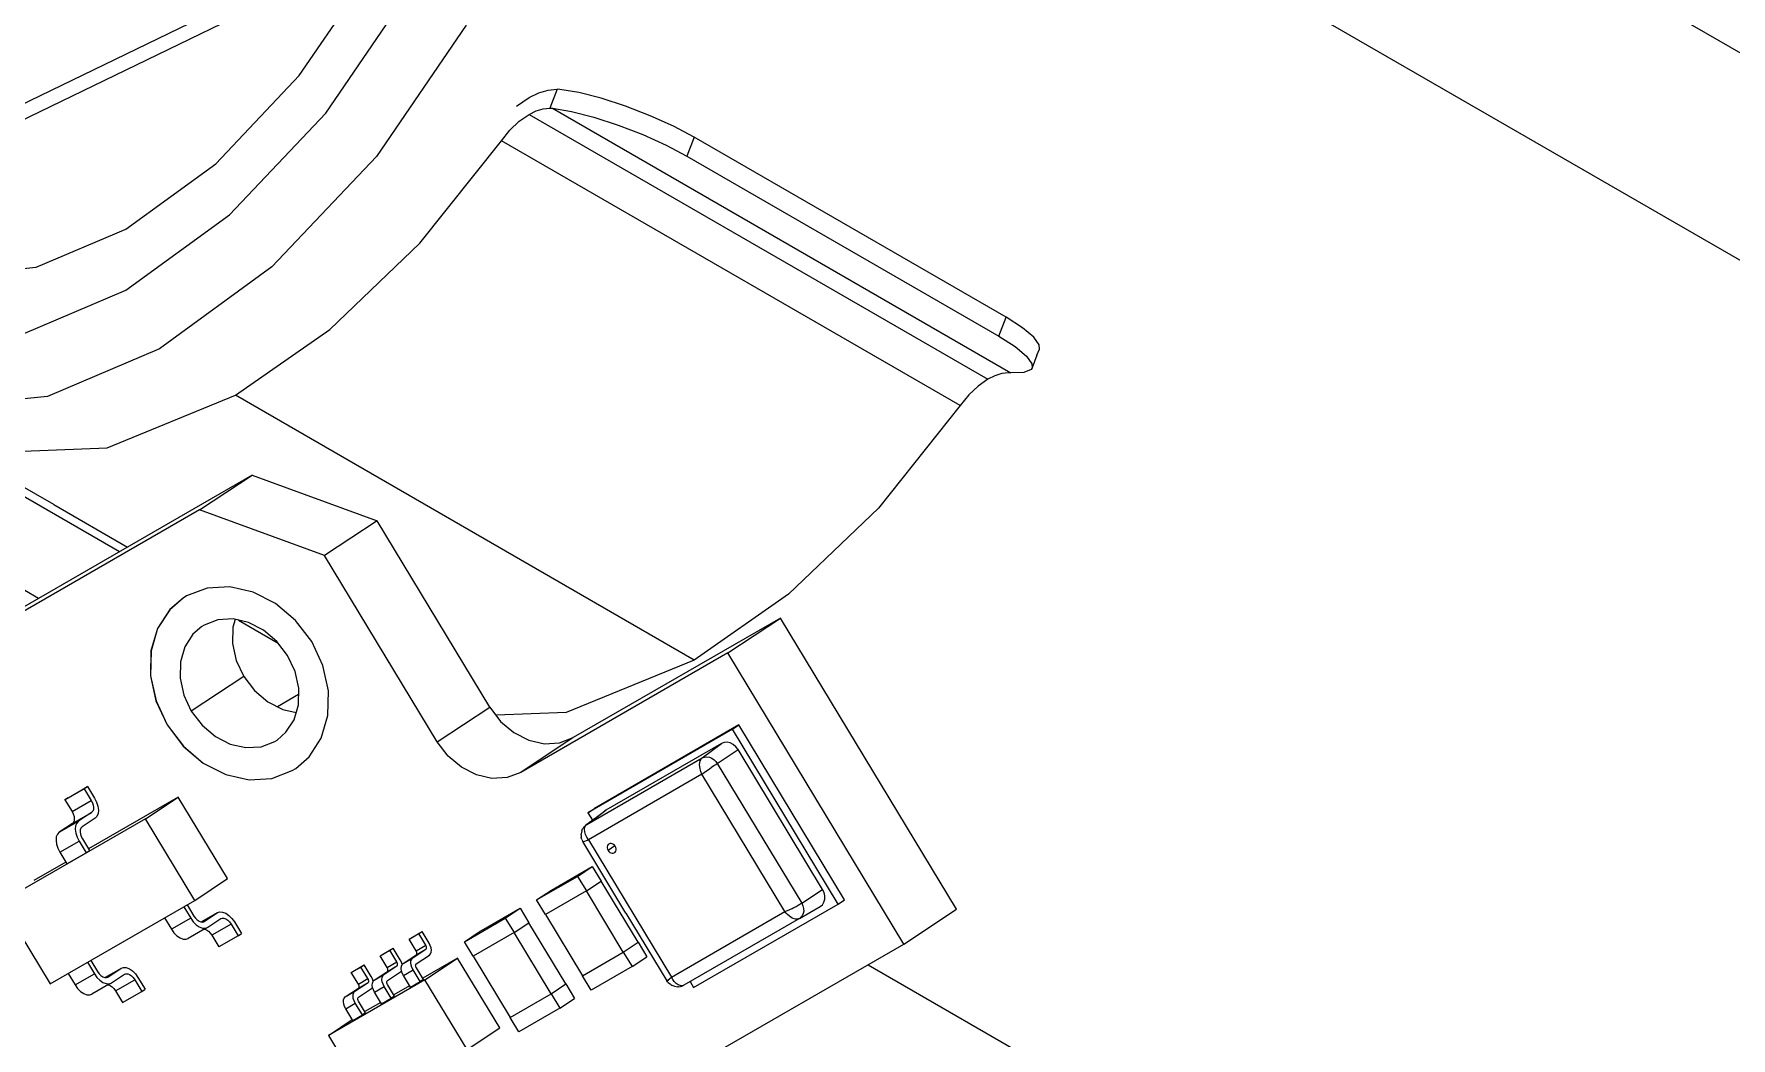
# Model space of a CAD drawing. Header units: millimetres. Extents: x -1 to 4028, y -898 to 1238.
# Drawn here: x 3176.81 to 3226.64, y 1058.96 to 1088.46 of the extents above; entities that cross this region are included whole.
import ezdxf

# ---------------------------------------------------------------- set-up
doc = ezdxf.new("R2010")
doc.units = ezdxf.units.MM
doc.layers.add('Тонкая (0.2)', color=250, linetype='Continuous', lineweight=20)

msp = doc.modelspace()

# ---------------------------------------------------------------- linework, layer by layer
at = {"layer": 'Тонкая (0.2)', "color": 18, "true_color": 0x000000}
for p, q in [((3274.877, 1060.202), (3189.496, 1109.497)), ((3193.224, 1101.257), (3278.605, 1051.962)), ((3186.919, 1091.455), (3165.262, 1080.963)), ((3165.654, 1080.693), (3184.99, 1090.061)), ((3184.598, 1087.237), (3186.707, 1090.323)), ((3185.376, 1086.131), (3187.807, 1089.688)), ((3189.496, 1088.712), (3186.86, 1084.855)), ((3182.142, 1084.645), (3184.598, 1087.237)), ((3190.977, 1086.333), (3191.344, 1086.59)), ((3191.344, 1086.59), (3191.629, 1086.728)), ((3191.629, 1086.728), (3191.907, 1086.81)), ((3191.907, 1086.81), (3192.17, 1086.834)), ((3192.17, 1086.834), (3191.954, 1086.278)), ((3192.243, 1086.83), (3192.17, 1086.834)), ((3192.803, 1086.735), (3192.243, 1086.83)), ((3193.461, 1086.567), (3192.803, 1086.735)), ((3194.176, 1086.335), (3193.461, 1086.567)), ((3182.545, 1083.142), (3185.376, 1086.131)), ((3190.783, 1085.629), (3191.057, 1085.891)), ((3191.057, 1085.891), (3191.344, 1086.092)), ((3191.344, 1086.092), (3191.554, 1086.195)), ((3191.344, 1086.092), (3204.814, 1078.315)), ((3191.554, 1086.195), (3191.759, 1086.257)), ((3191.759, 1086.257), (3191.954, 1086.278)), ((3191.954, 1086.278), (3192.028, 1086.274)), ((3192.028, 1086.274), (3192.587, 1086.18)), ((3192.028, 1086.274), (3205.495, 1078.499)), ((3192.587, 1086.18), (3193.246, 1086.012)), ((3193.246, 1086.012), (3193.96, 1085.78)), ((3194.9, 1086.056), (3194.176, 1086.335)), ((3195.588, 1085.746), (3194.9, 1086.056)), ((3190.533, 1085.317), (3190.783, 1085.629)), ((3193.96, 1085.78), (3194.685, 1085.5)), ((3194.685, 1085.5), (3195.372, 1085.19)), ((3196.193, 1085.426), (3195.588, 1085.746)), ((3196.193, 1085.426), (3195.977, 1084.87)), ((3205.353, 1080.137), (3196.193, 1085.426)), ((3188.133, 1082.308), (3190.533, 1085.317)), ((3204.004, 1077.54), (3190.533, 1085.317)), ((3195.372, 1085.19), (3195.977, 1084.87)), ((3195.977, 1084.87), (3205.137, 1079.582)), ((3179.507, 1082.723), (3182.142, 1084.645)), ((3186.86, 1084.855), (3183.791, 1081.614)), ((3179.507, 1080.926), (3182.545, 1083.142)), ((3176.871, 1081.602), (3179.507, 1082.723)), ((3185.49, 1079.779), (3188.133, 1082.308)), ((3174.415, 1081.358), (3176.871, 1081.602)), ((3183.791, 1081.614), (3180.496, 1079.212)), ((3176.469, 1079.634), (3179.507, 1080.926)), ((3205.137, 1079.582), (3205.353, 1080.137)), ((3205.837, 1079.828), (3205.353, 1080.137)), ((3182.724, 1077.843), (3185.49, 1079.779)), ((3205.137, 1079.582), (3205.621, 1079.273)), ((3206.168, 1079.55), (3205.837, 1079.828)), ((3206.326, 1079.321), (3206.168, 1079.55)), ((3180.496, 1079.212), (3177.202, 1077.81)), ((3205.621, 1079.273), (3205.953, 1078.994)), ((3205.953, 1078.994), (3206.11, 1078.765)), ((3206.258, 1079.02), (3206.112, 1078.646)), ((3206.258, 1079.02), (3206.328, 1079.202)), ((3206.328, 1079.202), (3206.326, 1079.321)), ((3205.024, 1078.418), (3204.814, 1078.315)), ((3205.229, 1078.48), (3205.024, 1078.418)), ((3205.425, 1078.501), (3205.229, 1078.48)), ((3205.495, 1078.499), (3205.425, 1078.501)), ((3205.874, 1078.509), (3205.495, 1078.499)), ((3206.083, 1078.6), (3205.874, 1078.509)), ((3206.112, 1078.646), (3206.083, 1078.6)), ((3206.11, 1078.765), (3206.112, 1078.646)), ((3204.527, 1078.114), (3204.253, 1077.852)), ((3204.814, 1078.315), (3204.527, 1078.114)), ((3172.114, 1077.413), (3179.322, 1073.251)), ((3177.202, 1077.81), (3174.133, 1077.506)), ((3178.959, 1076.304), (3182.724, 1077.843)), ((3196.194, 1070.066), (3182.724, 1077.843)), ((3204.004, 1077.54), (3201.603, 1074.531)), ((3204.253, 1077.852), (3204.004, 1077.54)), ((3177.385, 1074.631), (3173.422, 1076.919)), ((3176.94, 1071.876), (3169.731, 1076.038)), ((3175.51, 1076.165), (3178.959, 1076.304)), ((3183.211, 1075.497), (3165.958, 1065.535)), ((3181.668, 1074.477), (3183.211, 1075.497)), ((3183.211, 1075.497), (3186.884, 1074.155)), ((3181.668, 1074.477), (3164.414, 1064.516)), ((3177.385, 1074.631), (3179.549, 1073.382)), ((3185.341, 1073.135), (3181.668, 1074.477)), ((3201.603, 1074.531), (3198.96, 1072.002)), ((3186.884, 1074.155), (3185.341, 1073.135)), ((3190.194, 1068.68), (3186.884, 1074.155)), ((3188.65, 1067.661), (3185.341, 1073.135)), ((3181.288, 1071.949), (3181.185, 1071.886)), ((3181.89, 1072.179), (3181.288, 1071.949)), ((3182.556, 1072.218), (3181.89, 1072.179)), ((3183.242, 1072.064), (3182.556, 1072.218)), ((3183.901, 1071.727), (3183.242, 1072.064)), ((3198.96, 1072.002), (3196.194, 1070.066)), ((3180.792, 1071.545), (3180.435, 1070.993)), ((3180.793, 1071.546), (3180.436, 1070.994)), ((3181.185, 1071.886), (3180.792, 1071.545)), ((3181.185, 1071.886), (3180.793, 1071.546)), ((3184.487, 1071.23), (3183.901, 1071.727)), ((3180.435, 1070.993), (3180.242, 1070.332)), ((3180.436, 1070.994), (3180.243, 1070.332)), ((3181.737, 1071.052), (3181.475, 1070.825)), ((3181.806, 1071.095), (3181.737, 1071.052)), ((3182.207, 1071.248), (3181.806, 1071.095)), ((3182.652, 1071.274), (3182.207, 1071.248)), ((3182.65, 1071.035), (3182.64, 1070.551)), ((3182.716, 1071.259), (3182.65, 1071.035)), ((3183.109, 1071.171), (3182.652, 1071.274)), ((3182.808, 1071.239), (3183.979, 1070.563)), ((3183.548, 1070.946), (3183.109, 1071.171)), ((3183.939, 1070.615), (3183.548, 1070.946)), ((3184.961, 1070.608), (3184.487, 1071.23)), ((3198.723, 1071.297), (3192.642, 1067.786)), ((3197.18, 1070.277), (3198.723, 1071.297)), ((3203.895, 1062.743), (3198.723, 1071.297)), ((3181.238, 1070.457), (3181.109, 1070.016)), ((3181.475, 1070.825), (3181.238, 1070.457)), ((3182.64, 1070.551), (3182.748, 1070.057)), ((3184.255, 1070.2), (3183.939, 1070.615)), ((3185.29, 1069.902), (3184.961, 1070.608)), ((3180.243, 1070.332), (3180.227, 1069.606)), ((3180.242, 1070.332), (3180.227, 1069.606)), ((3181.109, 1070.016), (3181.098, 1069.532)), ((3182.748, 1070.057), (3182.967, 1069.586)), ((3184.474, 1069.73), (3184.255, 1070.2)), ((3197.18, 1070.277), (3191.099, 1066.766)), ((3196.194, 1070.066), (3192.43, 1068.527)), ((3202.351, 1061.723), (3197.18, 1070.277)), ((3180.227, 1069.606), (3180.39, 1068.865)), ((3180.227, 1069.606), (3180.389, 1068.864)), ((3181.098, 1069.532), (3181.207, 1069.038)), ((3182.967, 1069.586), (3181.426, 1068.567)), ((3182.967, 1069.586), (3183.283, 1069.171)), ((3184.582, 1069.236), (3184.474, 1069.73)), ((3185.452, 1069.161), (3185.29, 1069.902)), ((3181.207, 1069.038), (3181.426, 1068.567)), ((3183.283, 1069.171), (3183.674, 1068.84)), ((3184.578, 1069.055), (3183.956, 1068.696)), ((3184.572, 1068.751), (3184.582, 1069.236)), ((3185.436, 1068.435), (3185.452, 1069.161)), ((3180.389, 1068.864), (3180.718, 1068.158)), ((3180.39, 1068.865), (3180.719, 1068.159)), ((3181.426, 1068.567), (3181.742, 1068.152)), ((3183.674, 1068.84), (3184.113, 1068.615)), ((3184.113, 1068.615), (3184.506, 1068.527)), ((3184.443, 1068.31), (3184.572, 1068.751)), ((3185.244, 1067.773), (3185.436, 1068.435)), ((3188.65, 1067.661), (3190.194, 1068.68)), ((3190.194, 1068.68), (3190.509, 1068.265)), ((3192.43, 1068.527), (3190.374, 1068.444)), ((3180.719, 1068.159), (3180.718, 1068.158)), ((3180.718, 1068.158), (3181.192, 1067.536)), ((3180.719, 1068.159), (3181.193, 1067.537)), ((3181.742, 1068.152), (3182.133, 1067.821)), ((3183.943, 1067.716), (3184.205, 1067.943)), ((3184.205, 1067.943), (3184.443, 1068.31)), ((3190.509, 1068.265), (3190.9, 1067.934)), ((3190.9, 1067.934), (3191.339, 1067.71)), ((3197.314, 1068.031), (3193.072, 1065.581)), ((3197.507, 1068.158), (3193.265, 1065.709)), ((3197.314, 1068.031), (3197.507, 1068.158)), ((3200.417, 1062.898), (3197.314, 1068.031)), ((3200.61, 1063.026), (3197.507, 1068.158)), ((3181.192, 1067.536), (3181.778, 1067.039)), ((3181.193, 1067.537), (3181.779, 1067.04)), ((3182.133, 1067.821), (3182.572, 1067.597)), ((3182.572, 1067.597), (3183.029, 1067.494)), ((3183.029, 1067.494), (3183.473, 1067.52)), ((3183.473, 1067.52), (3183.875, 1067.673)), ((3183.875, 1067.673), (3183.943, 1067.716)), ((3184.887, 1067.221), (3185.244, 1067.773)), ((3188.966, 1067.246), (3188.65, 1067.661)), ((3192.642, 1067.786), (3191.099, 1066.766)), ((3191.339, 1067.71), (3191.796, 1067.607)), ((3191.796, 1067.607), (3192.241, 1067.633)), ((3192.241, 1067.633), (3192.642, 1067.786)), ((3196.993, 1067.615), (3193.599, 1065.655)), ((3196.43, 1067.191), (3196.993, 1067.615)), ((3196.868, 1067.031), (3197.483, 1067.436)), ((3197.074, 1067.645), (3196.993, 1067.615)), ((3197.163, 1067.65), (3197.074, 1067.645)), ((3197.254, 1067.63), (3197.163, 1067.65)), ((3197.342, 1067.585), (3197.254, 1067.63)), ((3197.42, 1067.519), (3197.342, 1067.585)), ((3197.483, 1067.436), (3197.42, 1067.519)), ((3199.965, 1063.33), (3197.483, 1067.436)), ((3181.778, 1067.039), (3182.436, 1066.703)), ((3181.779, 1067.04), (3182.437, 1066.703)), ((3184.494, 1066.881), (3184.887, 1067.221)), ((3189.357, 1066.915), (3188.966, 1067.246)), ((3193.036, 1065.232), (3196.43, 1067.191)), ((3196.352, 1066.989), (3196.357, 1067.052)), ((3196.354, 1066.937), (3196.352, 1066.989)), ((3196.364, 1066.872), (3196.354, 1066.937)), ((3196.357, 1067.052), (3196.371, 1067.107)), ((3196.371, 1067.107), (3196.394, 1067.152)), ((3196.394, 1067.152), (3196.411, 1067.174)), ((3196.411, 1067.174), (3196.43, 1067.191)), ((3196.43, 1067.191), (3196.494, 1067.217)), ((3196.494, 1067.217), (3196.565, 1067.224)), ((3196.565, 1067.224), (3196.638, 1067.213)), ((3196.638, 1067.213), (3196.711, 1067.183)), ((3196.705, 1066.918), (3196.773, 1066.967)), ((3196.711, 1067.183), (3196.778, 1067.137)), ((3196.773, 1066.967), (3196.824, 1067.002)), ((3196.778, 1067.137), (3196.827, 1067.088)), ((3196.824, 1067.002), (3196.868, 1067.031)), ((3196.827, 1067.088), (3196.868, 1067.031)), ((3196.868, 1067.031), (3199.35, 1062.925)), ((3182.436, 1066.703), (3183.122, 1066.548)), ((3182.437, 1066.703), (3183.123, 1066.549)), ((3183.122, 1066.548), (3183.789, 1066.587)), ((3183.123, 1066.549), (3183.79, 1066.588)), ((3183.789, 1066.587), (3184.391, 1066.817)), ((3183.79, 1066.588), (3184.392, 1066.818)), ((3184.391, 1066.817), (3184.494, 1066.881)), ((3184.392, 1066.818), (3184.494, 1066.881)), ((3189.796, 1066.69), (3189.357, 1066.915)), ((3190.253, 1066.587), (3189.796, 1066.69)), ((3190.698, 1066.613), (3190.253, 1066.587)), ((3191.099, 1066.766), (3190.698, 1066.613)), ((3196.421, 1066.709), (3193.086, 1064.784)), ((3196.385, 1066.795), (3196.364, 1066.872)), ((3196.421, 1066.709), (3196.385, 1066.795)), ((3196.421, 1066.709), (3196.486, 1066.758)), ((3198.859, 1062.675), (3196.421, 1066.709)), ((3196.486, 1066.758), (3196.557, 1066.811)), ((3196.557, 1066.811), (3196.631, 1066.865)), ((3196.631, 1066.865), (3196.705, 1066.918)), ((3177.717, 1065.956), (3178.283, 1066.283)), ((3177.814, 1066.02), (3177.717, 1065.956)), ((3177.717, 1065.956), (3177.924, 1065.614)), ((3177.814, 1066.02), (3178.379, 1066.347)), ((3177.924, 1065.614), (3178.49, 1065.941)), ((3178.379, 1066.347), (3178.283, 1066.283)), ((3178.283, 1066.283), (3178.49, 1065.941)), ((3178.379, 1066.347), (3178.586, 1066.004)), ((3181.045, 1066.039), (3178.406, 1064.516)), ((3178.49, 1065.941), (3178.525, 1065.871)), ((3178.586, 1066.004), (3178.645, 1065.888)), ((3180.081, 1065.402), (3181.045, 1066.039)), ((3182.493, 1063.644), (3181.045, 1066.039)), ((3177.924, 1065.614), (3177.959, 1065.544)), ((3177.935, 1065.262), (3178.5, 1065.588)), ((3177.959, 1065.544), (3177.982, 1065.473)), ((3177.982, 1065.473), (3177.991, 1065.405)), ((3178.5, 1065.588), (3178.114, 1065.333)), ((3178.532, 1065.622), (3178.5, 1065.588)), ((3178.525, 1065.871), (3178.548, 1065.8)), ((3178.552, 1065.671), (3178.532, 1065.622)), ((3178.548, 1065.8), (3178.557, 1065.731)), ((3178.557, 1065.731), (3178.552, 1065.671)), ((3178.657, 1065.473), (3178.604, 1065.417)), ((3178.645, 1065.888), (3178.683, 1065.769)), ((3178.69, 1065.554), (3178.657, 1065.473)), ((3178.683, 1065.769), (3178.698, 1065.655)), ((3178.698, 1065.655), (3178.69, 1065.554)), ((3193.036, 1065.232), (3193.599, 1065.655)), ((3193.072, 1065.581), (3193.265, 1065.709)), ((3193.072, 1065.581), (3193.205, 1065.361)), ((3193.29, 1065.425), (3193.572, 1065.637)), ((3193.599, 1065.655), (3193.572, 1065.637)), ((3180.081, 1065.402), (3175.838, 1062.952)), ((3177.495, 1064.951), (3177.463, 1064.87)), ((3177.549, 1065.007), (3177.495, 1064.951)), ((3177.549, 1065.007), (3178.114, 1065.333)), ((3177.935, 1065.262), (3177.549, 1065.007)), ((3177.967, 1065.295), (3177.935, 1065.262)), ((3177.986, 1065.344), (3177.967, 1065.295)), ((3177.991, 1065.405), (3177.986, 1065.344)), ((3178.028, 1065.196), (3178.02, 1065.095)), ((3178.02, 1065.095), (3178.035, 1064.982)), ((3178.061, 1065.278), (3178.028, 1065.196)), ((3178.035, 1064.982), (3178.073, 1064.862)), ((3178.114, 1065.333), (3178.061, 1065.278)), ((3178.166, 1065.08), (3178.161, 1065.02)), ((3178.161, 1065.02), (3178.17, 1064.951)), ((3178.186, 1065.129), (3178.166, 1065.08)), ((3178.17, 1064.951), (3178.193, 1064.88)), ((3178.218, 1065.162), (3178.186, 1065.129)), ((3178.604, 1065.417), (3178.218, 1065.162)), ((3181.529, 1063.007), (3180.081, 1065.402)), ((3192.875, 1064.934), (3192.876, 1064.958)), ((3192.875, 1064.934), (3192.877, 1064.874)), ((3192.881, 1064.999), (3192.876, 1064.958)), ((3192.892, 1065.045), (3192.881, 1064.999)), ((3192.892, 1065.045), (3192.902, 1065.071)), ((3192.902, 1065.071), (3192.908, 1065.087)), ((3192.908, 1065.087), (3192.916, 1065.103)), ((3192.916, 1065.103), (3192.929, 1065.126)), ((3192.956, 1065.163), (3192.929, 1065.126)), ((3192.956, 1065.163), (3192.979, 1065.188)), ((3192.974, 1065.093), (3192.985, 1065.156)), ((3192.98, 1065.02), (3192.974, 1065.093)), ((3192.979, 1065.188), (3192.992, 1065.2)), ((3193.001, 1064.942), (3192.98, 1065.02)), ((3192.985, 1065.156), (3193.005, 1065.199)), ((3193.012, 1065.216), (3192.992, 1065.2)), ((3193.037, 1064.862), (3193.001, 1064.942)), ((3193.005, 1065.199), (3193.036, 1065.232)), ((3193.29, 1065.425), (3193.012, 1065.216)), ((3193.012, 1065.216), (3193.036, 1065.232)), ((3193.012, 1065.216), (3193.012, 1065.216)), ((3177.463, 1064.87), (3177.454, 1064.769)), ((3177.454, 1064.769), (3177.469, 1064.655)), ((3177.469, 1064.655), (3177.507, 1064.536)), ((3177.507, 1064.536), (3177.566, 1064.42)), ((3177.566, 1064.42), (3178.132, 1064.746)), ((3178.073, 1064.862), (3178.132, 1064.746)), ((3178.132, 1064.746), (3178.339, 1064.404)), ((3178.193, 1064.88), (3178.228, 1064.81)), ((3178.228, 1064.81), (3178.435, 1064.468)), ((3178.339, 1064.404), (3178.435, 1064.468)), ((3192.878, 1064.861), (3192.877, 1064.874)), ((3192.892, 1064.798), (3192.878, 1064.861)), ((3192.892, 1064.798), (3192.901, 1064.77)), ((3192.901, 1064.77), (3192.919, 1064.734)), ((3192.919, 1064.734), (3192.923, 1064.732)), ((3194.189, 1062.633), (3192.919, 1064.734)), ((3192.923, 1064.732), (3192.946, 1064.734)), ((3192.946, 1064.734), (3192.986, 1064.746)), ((3192.986, 1064.746), (3193.032, 1064.762)), ((3193.032, 1064.762), (3193.086, 1064.784)), ((3193.086, 1064.784), (3193.037, 1064.862)), ((3193.086, 1064.784), (3195.525, 1060.75)), ((3193.639, 1064.582), (3193.638, 1064.546)), ((3193.638, 1064.546), (3193.647, 1064.509)), ((3193.649, 1064.615), (3193.639, 1064.582)), ((3193.647, 1064.509), (3193.663, 1064.473)), ((3193.667, 1064.643), (3193.649, 1064.615)), ((3193.866, 1064.608), (3193.663, 1064.473)), ((3193.663, 1064.473), (3193.687, 1064.442)), ((3193.686, 1064.66), (3193.667, 1064.643)), ((3193.692, 1064.663), (3193.686, 1064.66)), ((3193.687, 1064.442), (3193.716, 1064.417)), ((3193.722, 1064.674), (3193.692, 1064.663)), ((3193.755, 1064.676), (3193.722, 1064.674)), ((3193.789, 1064.669), (3193.755, 1064.676)), ((3193.822, 1064.652), (3193.789, 1064.669)), ((3193.851, 1064.627), (3193.822, 1064.652)), ((3193.875, 1064.596), (3193.851, 1064.627)), ((3193.871, 1064.426), (3193.889, 1064.454)), ((3193.892, 1064.56), (3193.875, 1064.596)), ((3193.889, 1064.454), (3193.899, 1064.487)), ((3193.9, 1064.523), (3193.892, 1064.56)), ((3193.899, 1064.487), (3193.9, 1064.523)), ((3177.741, 1064.131), (3176.803, 1063.59)), ((3177.566, 1064.42), (3177.773, 1064.078)), ((3177.773, 1064.078), (3178.339, 1064.404)), ((3191.999, 1063.305), (3193.201, 1063.999)), ((3192.767, 1063.712), (3193.201, 1063.999)), ((3193.201, 1063.999), (3193.46, 1063.571)), ((3193.716, 1064.417), (3193.749, 1064.4)), ((3193.749, 1064.4), (3193.783, 1064.393)), ((3193.783, 1064.393), (3193.817, 1064.395)), ((3193.817, 1064.395), (3193.847, 1064.406)), ((3193.847, 1064.406), (3193.852, 1064.409)), ((3193.852, 1064.409), (3193.871, 1064.426)), ((3181.529, 1063.007), (3182.493, 1063.644)), ((3191.565, 1063.018), (3192.767, 1063.712)), ((3192.767, 1063.712), (3193.026, 1063.284)), ((3193.026, 1063.284), (3193.46, 1063.571)), ((3193.026, 1063.284), (3193.46, 1063.571)), ((3194.546, 1061.775), (3193.46, 1063.571)), ((3175.838, 1062.952), (3177.286, 1060.557)), ((3177.286, 1060.557), (3181.529, 1063.007)), ((3191.565, 1063.018), (3191.999, 1063.305)), ((3191.824, 1062.59), (3191.565, 1063.018)), ((3193.026, 1063.284), (3191.824, 1062.59)), ((3193.026, 1063.284), (3191.824, 1062.59)), ((3194.112, 1061.488), (3193.026, 1063.284)), ((3199.35, 1062.925), (3199.965, 1063.33)), ((3199.956, 1062.878), (3200.003, 1062.952)), ((3200.009, 1063.236), (3199.965, 1063.33)), ((3200.003, 1062.952), (3200.029, 1063.04)), ((3200.031, 1063.137), (3200.009, 1063.236)), ((3200.029, 1063.04), (3200.031, 1063.137)), ((3200.417, 1062.898), (3200.61, 1063.026)), ((3180.639, 1062.493), (3180.842, 1062.157)), ((3181.408, 1062.483), (3180.842, 1062.157)), ((3181.205, 1062.82), (3181.408, 1062.483)), ((3181.305, 1062.877), (3181.504, 1062.547)), ((3181.408, 1062.483), (3181.483, 1062.378)), ((3181.504, 1062.547), (3181.549, 1062.484)), ((3181.549, 1062.484), (3181.601, 1062.432)), ((3182.123, 1062.603), (3181.723, 1062.372)), ((3182.19, 1062.641), (3181.724, 1062.372)), ((3181.804, 1062.386), (3182.19, 1062.641)), ((3181.907, 1062.215), (3182.293, 1062.47)), ((3182.123, 1062.603), (3182.198, 1062.646)), ((3182.19, 1062.641), (3182.198, 1062.646)), ((3182.198, 1062.646), (3182.261, 1062.668)), ((3182.261, 1062.668), (3182.345, 1062.663)), ((3182.293, 1062.47), (3182.298, 1062.473)), ((3182.298, 1062.473), (3182.336, 1062.486)), ((3182.336, 1062.486), (3182.386, 1062.483)), ((3182.345, 1062.663), (3182.436, 1062.628)), ((3182.386, 1062.483), (3182.441, 1062.462)), ((3182.436, 1062.628), (3182.528, 1062.565)), ((3182.441, 1062.462), (3182.496, 1062.424)), ((3182.528, 1062.565), (3182.614, 1062.478)), ((3182.614, 1062.478), (3182.69, 1062.373)), ((3189.444, 1061.793), (3190.646, 1062.487)), ((3189.878, 1062.08), (3191.08, 1062.774)), ((3190.646, 1062.487), (3191.08, 1062.774)), ((3190.646, 1062.487), (3190.904, 1062.059)), ((3191.08, 1062.774), (3191.338, 1062.346)), ((3191.824, 1062.59), (3192.91, 1060.794)), ((3194.189, 1062.633), (3195.393, 1060.641)), ((3195.525, 1060.75), (3198.859, 1062.675)), ((3199.282, 1062.474), (3195.888, 1060.514)), ((3196.174, 1060.449), (3200.417, 1062.898)), ((3198.859, 1062.675), (3198.934, 1062.708)), ((3198.894, 1062.631), (3198.859, 1062.675)), ((3198.929, 1062.594), (3198.894, 1062.631)), ((3198.992, 1062.539), (3198.929, 1062.594)), ((3198.934, 1062.708), (3199.005, 1062.741)), ((3199.024, 1062.518), (3198.992, 1062.539)), ((3199.005, 1062.741), (3199.068, 1062.771)), ((3199.023, 1062.52), (3199.024, 1062.518)), ((3199.043, 1062.504), (3199.023, 1062.52)), ((3199.025, 1062.517), (3199.024, 1062.518)), ((3199.071, 1062.505), (3199.043, 1062.504)), ((3199.074, 1062.487), (3199.048, 1062.504)), ((3199.054, 1062.504), (3199.074, 1062.487)), ((3199.068, 1062.771), (3199.119, 1062.796)), ((3199.102, 1062.475), (3199.074, 1062.487)), ((3199.164, 1062.457), (3199.102, 1062.475)), ((3199.119, 1062.796), (3199.185, 1062.83)), ((3199.226, 1062.455), (3199.164, 1062.457)), ((3199.185, 1062.83), (3199.245, 1062.863)), ((3199.282, 1062.474), (3199.226, 1062.455)), ((3199.245, 1062.863), (3199.298, 1062.893)), ((3199.282, 1062.474), (3199.889, 1062.824)), ((3199.328, 1062.508), (3199.282, 1062.474)), ((3199.298, 1062.893), (3199.326, 1062.91)), ((3199.326, 1062.91), (3199.35, 1062.925)), ((3199.365, 1062.553), (3199.328, 1062.508)), ((3199.35, 1062.925), (3199.386, 1062.85)), ((3199.395, 1062.618), (3199.365, 1062.553)), ((3199.386, 1062.85), (3199.406, 1062.771)), ((3199.409, 1062.692), (3199.395, 1062.618)), ((3199.406, 1062.771), (3199.409, 1062.692)), ((3199.889, 1062.824), (3199.956, 1062.878)), ((3202.351, 1061.723), (3203.895, 1062.743)), ((3180.842, 1062.157), (3180.917, 1062.051)), ((3180.917, 1062.051), (3181.004, 1061.964)), ((3181.004, 1061.964), (3181.096, 1061.901)), ((3181.823, 1062.166), (3181.333, 1061.883)), ((3181.483, 1062.378), (3181.569, 1062.291)), ((3181.569, 1062.291), (3181.661, 1062.228)), ((3181.601, 1062.432), (3181.656, 1062.394)), ((3181.656, 1062.394), (3181.711, 1062.373)), ((3181.661, 1062.228), (3181.752, 1062.193)), ((3181.711, 1062.373), (3181.761, 1062.37)), ((3181.752, 1062.193), (3181.836, 1062.188)), ((3181.761, 1062.37), (3181.799, 1062.383)), ((3181.804, 1062.386), (3181.798, 1062.383)), ((3181.799, 1062.383), (3181.804, 1062.386)), ((3181.808, 1062.157), (3181.821, 1062.157)), ((3181.821, 1062.157), (3181.875, 1062.136)), ((3181.823, 1062.166), (3181.899, 1062.21)), ((3181.836, 1062.188), (3181.899, 1062.21)), ((3181.875, 1062.136), (3181.93, 1062.098)), ((3181.899, 1062.21), (3181.907, 1062.215)), ((3181.93, 1062.098), (3181.982, 1062.046)), ((3181.982, 1062.046), (3182.027, 1061.982)), ((3182.593, 1062.309), (3182.027, 1061.982)), ((3182.027, 1061.982), (3182.234, 1061.64)), ((3182.8, 1061.967), (3182.234, 1061.64)), ((3182.496, 1062.424), (3182.548, 1062.372)), ((3182.548, 1062.372), (3182.593, 1062.309)), ((3182.593, 1062.309), (3182.8, 1061.967)), ((3182.69, 1062.373), (3182.896, 1062.031)), ((3182.8, 1061.967), (3182.896, 1062.031)), ((3187.821, 1061.866), (3188.104, 1062.029)), ((3187.918, 1061.929), (3188.201, 1062.093)), ((3188.104, 1062.029), (3188.201, 1062.093)), ((3188.311, 1061.687), (3188.104, 1062.029)), ((3188.408, 1061.75), (3188.201, 1062.093)), ((3189.444, 1061.793), (3189.878, 1062.08)), ((3190.904, 1062.059), (3189.702, 1061.365)), ((3190.904, 1062.059), (3189.702, 1061.365)), ((3190.904, 1062.059), (3191.338, 1062.346)), ((3190.904, 1062.059), (3191.338, 1062.346)), ((3191.99, 1060.263), (3190.904, 1062.059)), ((3192.424, 1060.55), (3191.338, 1062.346)), ((3181.096, 1061.901), (3181.187, 1061.866)), ((3181.187, 1061.866), (3181.271, 1061.862)), ((3181.271, 1061.862), (3181.333, 1061.883)), ((3186.973, 1061.376), (3187.256, 1061.539)), ((3187.069, 1061.439), (3187.352, 1061.603)), ((3187.256, 1061.539), (3187.352, 1061.603)), ((3187.463, 1061.197), (3187.256, 1061.539)), ((3187.559, 1061.261), (3187.352, 1061.603)), ((3187.821, 1061.866), (3187.918, 1061.929)), ((3188.028, 1061.523), (3187.821, 1061.866)), ((3187.929, 1061.314), (3188.315, 1061.569)), ((3188.028, 1061.523), (3188.311, 1061.687)), ((3188.04, 1061.5), (3188.028, 1061.523)), ((3188.032, 1061.406), (3188.315, 1061.569)), ((3188.048, 1061.476), (3188.04, 1061.5)), ((3188.051, 1061.454), (3188.048, 1061.476)), ((3188.049, 1061.433), (3188.051, 1061.454)), ((3188.323, 1061.663), (3188.311, 1061.687)), ((3188.315, 1061.569), (3188.325, 1061.58)), ((3188.331, 1061.64), (3188.323, 1061.663)), ((3188.325, 1061.58), (3188.332, 1061.597)), ((3188.334, 1061.617), (3188.331, 1061.64)), ((3188.332, 1061.597), (3188.334, 1061.617)), ((3188.443, 1061.681), (3188.408, 1061.75)), ((3188.466, 1061.609), (3188.443, 1061.681)), ((3188.45, 1061.432), (3188.47, 1061.48)), ((3188.475, 1061.541), (3188.466, 1061.609)), ((3188.47, 1061.48), (3188.475, 1061.541)), ((3189.702, 1061.365), (3189.444, 1061.793)), ((3192.91, 1060.794), (3194.112, 1061.488)), ((3192.91, 1060.794), (3194.112, 1061.488)), ((3194.112, 1061.488), (3194.546, 1061.775)), ((3194.112, 1061.488), (3194.546, 1061.775)), ((3194.112, 1061.488), (3194.37, 1061.06)), ((3194.546, 1061.775), (3194.804, 1061.347)), ((3196.27, 1058.212), (3202.351, 1061.723)), ((3178.376, 1061.187), (3178.579, 1060.85)), ((3178.476, 1061.244), (3178.676, 1060.914)), ((3178.895, 1060.739), (3179.361, 1061.008)), ((3179.294, 1060.97), (3178.895, 1060.739)), ((3178.976, 1060.753), (3179.361, 1061.008)), ((3179.294, 1060.97), (3179.37, 1061.013)), ((3179.361, 1061.008), (3179.37, 1061.013)), ((3179.37, 1061.013), (3179.433, 1061.035)), ((3179.433, 1061.035), (3179.517, 1061.03)), ((3179.517, 1061.03), (3179.608, 1060.995)), ((3179.608, 1060.995), (3179.7, 1060.932)), ((3186.124, 1060.886), (3186.407, 1061.049)), ((3186.124, 1060.886), (3186.221, 1060.95)), ((3186.221, 1060.95), (3186.504, 1061.113)), ((3186.407, 1061.049), (3186.504, 1061.113)), ((3186.614, 1060.707), (3186.407, 1061.049)), ((3186.711, 1060.771), (3186.504, 1061.113)), ((3186.973, 1061.376), (3187.069, 1061.439)), ((3187.18, 1061.034), (3186.973, 1061.376)), ((3187.08, 1060.824), (3187.466, 1061.079)), ((3187.18, 1061.034), (3187.463, 1061.197)), ((3187.192, 1061.01), (3187.18, 1061.034)), ((3187.183, 1060.916), (3187.466, 1061.079)), ((3187.199, 1060.986), (3187.192, 1061.01)), ((3187.194, 1060.927), (3187.2, 1060.943)), ((3187.202, 1060.964), (3187.199, 1060.986)), ((3187.2, 1060.943), (3187.202, 1060.964)), ((3187.474, 1061.174), (3187.463, 1061.197)), ((3187.466, 1061.079), (3187.477, 1061.091)), ((3187.482, 1061.15), (3187.474, 1061.174)), ((3187.477, 1061.091), (3187.483, 1061.107)), ((3187.485, 1061.127), (3187.482, 1061.15)), ((3187.483, 1061.107), (3187.485, 1061.127)), ((3187.594, 1061.191), (3187.559, 1061.261)), ((3187.589, 1061.008), (3187.594, 1061.069)), ((3187.598, 1060.94), (3187.589, 1061.008)), ((3187.617, 1061.121), (3187.594, 1061.191)), ((3187.594, 1061.069), (3187.614, 1061.118)), ((3187.614, 1061.118), (3187.646, 1061.151)), ((3187.646, 1061.151), (3188.032, 1061.406)), ((3187.646, 1061.151), (3187.929, 1061.314)), ((3187.657, 1060.799), (3187.939, 1060.962)), ((3187.872, 1061.172), (3187.877, 1061.232)), ((3187.881, 1061.103), (3187.872, 1061.172)), ((3187.877, 1061.232), (3187.897, 1061.281)), ((3187.904, 1061.032), (3187.881, 1061.103)), ((3187.897, 1061.281), (3187.929, 1061.314)), ((3187.939, 1060.962), (3187.904, 1061.032)), ((3188.146, 1060.62), (3187.939, 1060.962)), ((3188.013, 1061.096), (3188.015, 1061.116)), ((3188.016, 1061.073), (3188.013, 1061.096)), ((3188.015, 1061.116), (3188.022, 1061.132)), ((3188.024, 1061.049), (3188.016, 1061.073)), ((3188.022, 1061.132), (3188.032, 1061.143)), ((3188.036, 1061.026), (3188.024, 1061.049)), ((3188.032, 1061.406), (3188.043, 1061.417)), ((3188.032, 1061.143), (3188.418, 1061.398)), ((3188.243, 1060.684), (3188.036, 1061.026)), ((3188.043, 1061.417), (3188.049, 1061.433)), ((3189.246, 1061.311), (3188.221, 1060.719)), ((3188.281, 1060.674), (3189.246, 1061.311)), ((3188.418, 1061.398), (3188.45, 1061.432)), ((3190.487, 1059.258), (3189.246, 1061.311)), ((3189.702, 1061.365), (3190.788, 1059.569)), ((3194.37, 1061.06), (3193.168, 1060.366)), ((3194.37, 1061.06), (3194.804, 1061.347)), ((3201.298, 1061.114), (3246.591, 1034.964)), ((3177.81, 1060.86), (3178.014, 1060.524)), ((3178.014, 1060.524), (3178.579, 1060.85)), ((3178.014, 1060.524), (3178.089, 1060.418)), ((3178.994, 1060.533), (3178.505, 1060.25)), ((3178.579, 1060.85), (3178.654, 1060.745)), ((3178.654, 1060.745), (3178.741, 1060.658)), ((3178.676, 1060.914), (3178.721, 1060.851)), ((3178.721, 1060.851), (3178.773, 1060.799)), ((3178.741, 1060.658), (3178.833, 1060.595)), ((3178.773, 1060.799), (3178.828, 1060.761)), ((3178.828, 1060.761), (3178.883, 1060.74)), ((3178.833, 1060.595), (3178.924, 1060.56)), ((3178.883, 1060.74), (3178.933, 1060.737)), ((3178.924, 1060.56), (3179.008, 1060.555)), ((3178.933, 1060.737), (3178.97, 1060.75)), ((3178.97, 1060.75), (3178.976, 1060.753)), ((3178.97, 1060.75), (3178.976, 1060.753)), ((3178.98, 1060.524), (3178.992, 1060.524)), ((3178.992, 1060.524), (3179.047, 1060.503)), ((3178.994, 1060.533), (3179.07, 1060.577)), ((3179.008, 1060.555), (3179.07, 1060.577)), ((3179.047, 1060.503), (3179.102, 1060.465)), ((3179.07, 1060.577), (3179.079, 1060.582)), ((3179.079, 1060.582), (3179.465, 1060.837)), ((3179.102, 1060.465), (3179.154, 1060.413)), ((3179.199, 1060.349), (3179.765, 1060.676)), ((3179.465, 1060.837), (3179.47, 1060.84)), ((3179.47, 1060.84), (3179.508, 1060.853)), ((3179.508, 1060.853), (3179.558, 1060.85)), ((3179.558, 1060.85), (3179.613, 1060.829)), ((3179.613, 1060.829), (3179.668, 1060.791)), ((3179.668, 1060.791), (3179.72, 1060.739)), ((3179.7, 1060.932), (3179.786, 1060.845)), ((3179.72, 1060.739), (3179.765, 1060.676)), ((3179.765, 1060.676), (3179.972, 1060.334)), ((3179.786, 1060.845), (3179.861, 1060.74)), ((3179.861, 1060.74), (3180.068, 1060.398)), ((3188.281, 1060.674), (3185.453, 1059.041)), ((3186.331, 1060.544), (3186.124, 1060.886)), ((3186.232, 1060.335), (3186.618, 1060.589)), ((3186.331, 1060.544), (3186.614, 1060.707)), ((3186.343, 1060.52), (3186.331, 1060.544)), ((3186.335, 1060.426), (3186.618, 1060.589)), ((3186.351, 1060.497), (3186.343, 1060.52)), ((3186.345, 1060.437), (3186.352, 1060.454)), ((3186.354, 1060.474), (3186.351, 1060.497)), ((3186.352, 1060.454), (3186.354, 1060.474)), ((3186.626, 1060.684), (3186.614, 1060.707)), ((3186.618, 1060.589), (3186.628, 1060.601)), ((3186.634, 1060.66), (3186.626, 1060.684)), ((3186.628, 1060.601), (3186.635, 1060.617)), ((3186.637, 1060.637), (3186.634, 1060.66)), ((3186.635, 1060.617), (3186.637, 1060.637)), ((3186.746, 1060.701), (3186.711, 1060.771)), ((3186.721, 1060.418), (3186.75, 1060.449)), ((3186.741, 1060.518), (3186.746, 1060.579)), ((3186.75, 1060.45), (3186.741, 1060.518)), ((3186.768, 1060.631), (3186.746, 1060.701)), ((3186.746, 1060.579), (3186.765, 1060.628)), ((3186.773, 1060.379), (3186.75, 1060.45)), ((3186.765, 1060.628), (3186.798, 1060.661)), ((3186.798, 1060.661), (3187.183, 1060.916)), ((3186.798, 1060.661), (3187.08, 1060.824)), ((3186.808, 1060.309), (3187.091, 1060.472)), ((3187.023, 1060.682), (3187.029, 1060.742)), ((3187.033, 1060.613), (3187.023, 1060.682)), ((3187.029, 1060.742), (3187.048, 1060.791)), ((3187.056, 1060.542), (3187.033, 1060.613)), ((3187.048, 1060.791), (3187.08, 1060.824)), ((3187.091, 1060.472), (3187.056, 1060.542)), ((3187.298, 1060.13), (3187.091, 1060.472)), ((3187.165, 1060.606), (3187.167, 1060.626)), ((3187.168, 1060.583), (3187.165, 1060.606)), ((3187.167, 1060.626), (3187.173, 1060.642)), ((3187.176, 1060.559), (3187.168, 1060.583)), ((3187.173, 1060.642), (3187.184, 1060.653)), ((3187.187, 1060.536), (3187.176, 1060.559)), ((3187.183, 1060.916), (3187.194, 1060.927)), ((3187.184, 1060.653), (3187.57, 1060.908)), ((3187.394, 1060.194), (3187.187, 1060.536)), ((3187.838, 1060.498), (3187.372, 1060.23)), ((3187.57, 1060.908), (3187.599, 1060.939)), ((3187.621, 1060.868), (3187.598, 1060.94)), ((3187.657, 1060.799), (3187.621, 1060.868)), ((3187.863, 1060.457), (3187.657, 1060.799)), ((3187.863, 1060.457), (3188.146, 1060.62)), ((3188.243, 1060.684), (3188.146, 1060.62)), ((3189.522, 1058.621), (3188.281, 1060.674)), ((3191.99, 1060.263), (3192.424, 1060.55)), ((3191.99, 1060.263), (3192.424, 1060.55)), ((3192.424, 1060.55), (3192.683, 1060.122)), ((3193.168, 1060.366), (3192.91, 1060.794)), ((3195.393, 1060.641), (3195.394, 1060.644)), ((3195.393, 1060.641), (3195.393, 1060.641)), ((3195.393, 1060.641), (3195.393, 1060.641)), ((3195.412, 1060.615), (3195.393, 1060.641)), ((3195.394, 1060.644), (3195.405, 1060.654)), ((3195.407, 1060.656), (3195.416, 1060.664)), ((3195.411, 1060.659), (3195.416, 1060.664)), ((3195.412, 1060.615), (3195.428, 1060.597)), ((3195.416, 1060.664), (3195.416, 1060.664)), ((3195.416, 1060.664), (3195.425, 1060.647)), ((3195.425, 1060.647), (3195.416, 1060.663)), ((3195.425, 1060.672), (3195.463, 1060.702)), ((3195.428, 1060.597), (3195.467, 1060.562)), ((3195.463, 1060.702), (3195.49, 1060.724)), ((3195.467, 1060.562), (3195.473, 1060.557)), ((3195.492, 1060.543), (3195.473, 1060.557)), ((3195.49, 1060.724), (3195.525, 1060.75)), ((3195.497, 1060.54), (3195.492, 1060.543)), ((3195.497, 1060.54), (3195.506, 1060.534)), ((3195.506, 1060.534), (3195.54, 1060.515)), ((3195.562, 1060.684), (3195.525, 1060.75)), ((3195.54, 1060.515), (3195.563, 1060.504)), ((3195.605, 1060.625), (3195.562, 1060.684)), ((3195.563, 1060.504), (3195.618, 1060.484)), ((3195.662, 1060.566), (3195.605, 1060.625)), ((3195.618, 1060.484), (3195.704, 1060.469)), ((3195.722, 1060.524), (3195.662, 1060.566)), ((3195.722, 1060.468), (3195.704, 1060.469)), ((3195.782, 1060.501), (3195.722, 1060.524)), ((3195.722, 1060.468), (3195.793, 1060.476)), ((3195.838, 1060.497), (3195.782, 1060.501)), ((3195.793, 1060.476), (3195.832, 1060.488)), ((3195.832, 1060.488), (3195.888, 1060.514)), ((3195.888, 1060.514), (3195.838, 1060.497)), ((3196.071, 1060.62), (3196.174, 1060.449)), ((3178.089, 1060.418), (3178.175, 1060.331)), ((3178.175, 1060.331), (3178.267, 1060.268)), ((3178.267, 1060.268), (3178.358, 1060.233)), ((3178.358, 1060.233), (3178.442, 1060.229)), ((3178.442, 1060.229), (3178.505, 1060.25)), ((3179.154, 1060.413), (3179.199, 1060.349)), ((3179.199, 1060.349), (3179.406, 1060.007)), ((3179.406, 1060.007), (3179.972, 1060.334)), ((3179.972, 1060.334), (3180.068, 1060.398)), ((3185.892, 1060.028), (3185.897, 1060.089)), ((3185.901, 1059.96), (3185.892, 1060.028)), ((3185.897, 1060.089), (3185.917, 1060.138)), ((3185.924, 1059.889), (3185.901, 1059.96)), ((3185.917, 1060.138), (3185.949, 1060.171)), ((3185.949, 1060.171), (3186.335, 1060.426)), ((3185.949, 1060.171), (3186.232, 1060.335)), ((3185.959, 1059.819), (3186.242, 1059.982)), ((3186.175, 1060.192), (3186.18, 1060.252)), ((3186.184, 1060.123), (3186.175, 1060.192)), ((3186.18, 1060.252), (3186.2, 1060.301)), ((3186.207, 1060.052), (3186.184, 1060.123)), ((3186.2, 1060.301), (3186.232, 1060.335)), ((3186.242, 1059.982), (3186.207, 1060.052)), ((3186.449, 1059.64), (3186.242, 1059.982)), ((3186.316, 1060.116), (3186.318, 1060.136)), ((3186.319, 1060.093), (3186.316, 1060.116)), ((3186.318, 1060.136), (3186.325, 1060.152)), ((3186.327, 1060.069), (3186.319, 1060.093)), ((3186.325, 1060.152), (3186.335, 1060.163)), ((3186.339, 1060.046), (3186.327, 1060.069)), ((3186.335, 1060.426), (3186.345, 1060.437)), ((3186.335, 1060.163), (3186.721, 1060.418)), ((3186.546, 1059.704), (3186.339, 1060.046)), ((3186.99, 1060.009), (3186.524, 1059.74)), ((3186.808, 1060.309), (3186.773, 1060.379)), ((3187.015, 1059.967), (3186.808, 1060.309)), ((3187.015, 1059.967), (3187.298, 1060.13)), ((3187.394, 1060.194), (3187.298, 1060.13)), ((3190.788, 1059.569), (3191.99, 1060.263)), ((3190.788, 1059.569), (3191.99, 1060.263)), ((3191.99, 1060.263), (3192.249, 1059.835)), ((3192.249, 1059.835), (3192.683, 1060.122)), ((3185.453, 1059.041), (3186.151, 1059.502)), ((3185.959, 1059.819), (3185.924, 1059.889)), ((3186.166, 1059.477), (3185.959, 1059.819)), ((3186.166, 1059.477), (3186.449, 1059.64)), ((3186.546, 1059.704), (3186.449, 1059.64)), ((3191.047, 1059.141), (3190.788, 1059.569)), ((3192.249, 1059.835), (3191.047, 1059.141)), ((3185.453, 1059.041), (3186.694, 1056.988)), ((3189.522, 1058.621), (3190.487, 1059.258))]:
    msp.add_line(p, q, dxfattribs=at)

doc.saveas('drawing.dxf')
